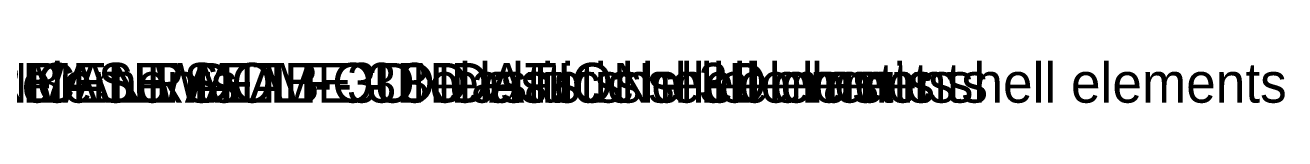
# Model space of a CAD drawing. Header units: metres. Extents: x -32.9 to 61.6, y -29 to 29.
# Drawn here: x 29.95 to 61.63, y -0.01 to 1.05 of the extents above; entities that cross this region are included whole.
import ezdxf

# ---------------------------------------------------------------- set-up
doc = ezdxf.new("R2010")
doc.units = ezdxf.units.M
doc.layers.add('LABELS', color=7, linetype='Continuous')

msp = doc.modelspace()

# ---------------------------------------------------------------- texts
at = {"layer": 'LABELS'}
for s, p in [('CONNECTION COLUMNS - elastic BeamColumn elements', (0, 0, -2.5)), ('CONTAINMENT DOME - 3D elastic shell elements', (24, 0, 28)), ('CYLINDRICAL WALL - 3D elastic shell elements', (24, 0, 9)), ('BASE SLAB - 3D elastic shell elements', (30, 0)), ('RAFT FOUNDATION - 3D elastic shell elements', (33, 0, -3.5))]:
    msp.add_text(s, height=1, dxfattribs=at).set_placement(p)

doc.saveas('drawing.dxf')
